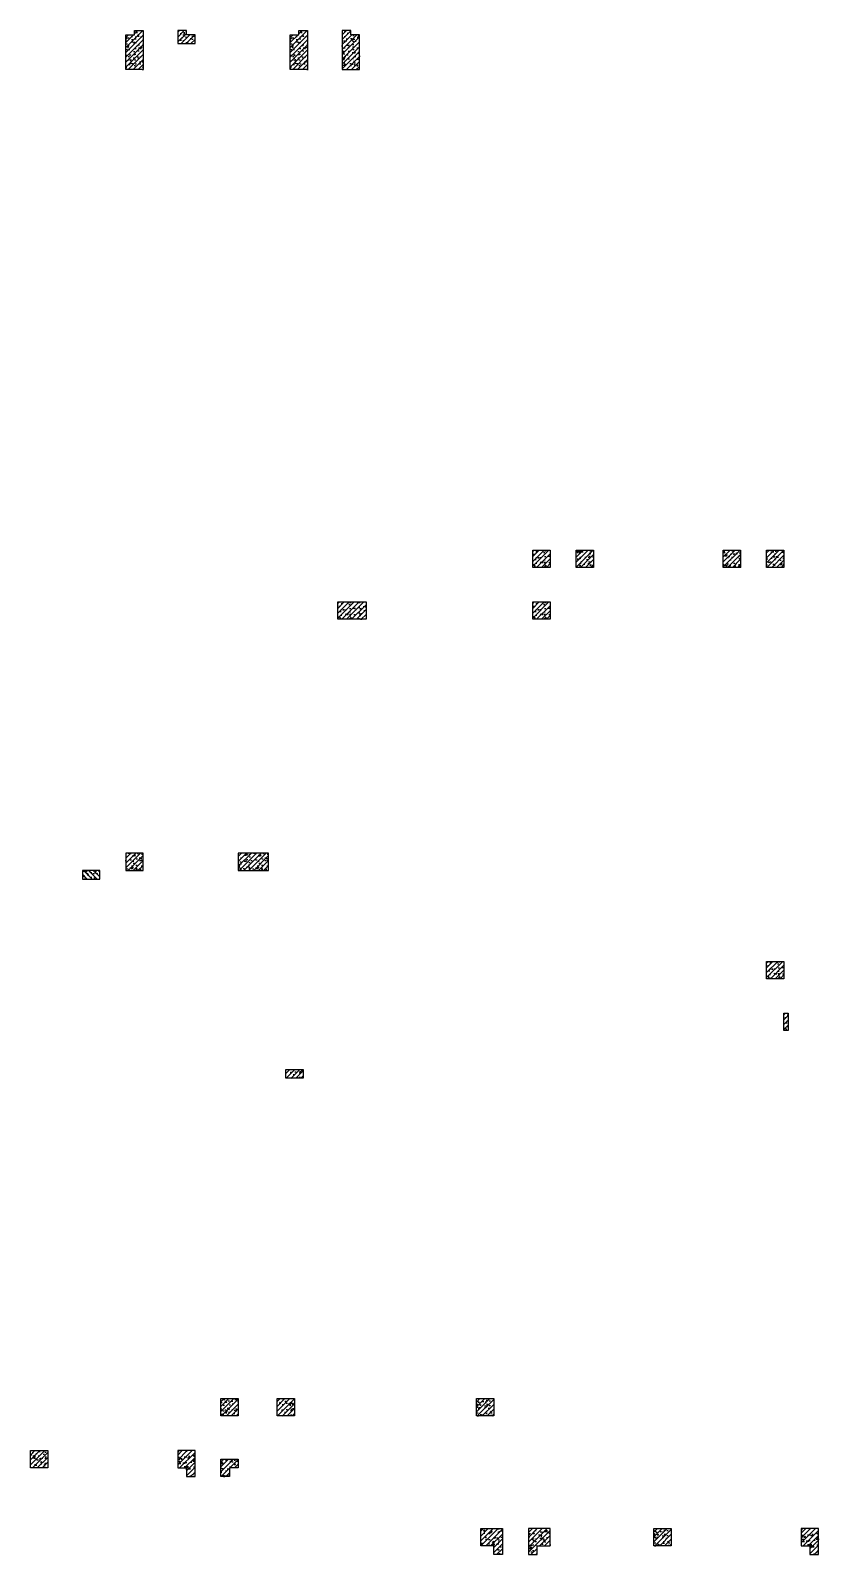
# Model space of a CAD drawing. Extents: x -100030 to 423145, y -43375 to 896525.
# Drawn here: x 393145 to 402245, y 684925 to 702525 of the extents above; entities that cross this region are included whole.
import ezdxf

# ---------------------------------------------------------------- set-up
doc = ezdxf.new("R2010")
doc.units = 0
doc.header["$LTSCALE"] = 500
for name, color, linetype in [('C-XREF-EXT', 7, 'CONTINUOUS'), ('S_CONS_COLU', 200, 'CONTINUOUS'), ('S_CONS_COLU_HACH', 7, 'CONTINUOUS')]:
    doc.layers.add(name, color=color, linetype=linetype)
pattern_1 = [(45, (-349752.515, -306148.228), (-28.2842712, 28.2842712), []), (50, (-349752.52, -306148.23), (143.452037, -12.550427), [15, -165]), (355, (-349752.52, -306148.23), (-27.750267, 150.438427), [12, -132]), (100.4514, (-349740.56, -306149.27), (115.701876, 137.88791), [12.74804, -140.228422]), (46.1842, (-349752.52, -306108.23), (213.44821, -33.1038), [22.5, -247.5]), (96.6356, (-349734.73, -306110.99), (186.93254, 194.82357), [19.12206, -210.3426]), (351.1842, (-349752.52, -306108.23), (186.93239, 194.82372), [18, -198]), (21, (-349732.52, -306118.23), (119.38141, -80.523778), [15, -165]), (326, (-349732.52, -306118.23), (48.663066, 145.03001), [12, -132]), (71.4514, (-349722.57, -306124.94), (168.044526, 64.5061), [12.74804, -140.228422]), (37.5, (-349752.515, -306148.23), (2.431971, 66.578771), [0, -130.4, 0, -134, 0, -132.5]), (7.5, (-349752.515, -306148.23), (52.613907, 78.882342), [0, -76.4, 0, -127.4, 0, -50.5]), (327.5, (-349797.115, -306148.23), (106.764487, -4.5109743), [0, -50, 0, -156, 0, -207]), (317.5, (-349817.12, -306148.23), (116.637234, 20.020996), [0, -65, 0, -103.6, 0, -147])]
pattern_2 = [(45, (-372895.49, -795224.866), (-28.2842712, 28.2842712), []), (50, (-372895.49, -795224.87), (143.452037, -12.550427), [15, -165]), (355, (-372895.49, -795224.87), (-27.750267, 150.438427), [12, -132]), (100.4514, (-372883.53, -795225.91), (115.701876, 137.887908), [12.748038, -140.228422]), (46.1842, (-372895.49, -795184.87), (213.44821, -33.103803), [22.5, -247.5]), (96.6356, (-372877.7, -795187.62), (186.93254, 194.823574), [19.12206, -210.3426]), (351.1842, (-372895.49, -795184.87), (186.93239, 194.82372), [18, -198]), (21, (-372875.49, -795194.87), (119.38141, -80.523778), [15, -165]), (326, (-372875.49, -795194.87), (48.663066, 145.03001), [12, -132]), (71.4514, (-372865.54, -795201.58), (168.044526, 64.5061), [12.748038, -140.228422]), (37.5, (-372895.49, -795224.866), (2.431971, 66.5787708), [0, -130.4, 0, -134, 0, -132.5]), (7.5, (-372895.49, -795224.866), (52.6139075, 78.8823424), [0, -76.4, 0, -127.4, 0, -50.5]), (327.5, (-372940.09, -795224.866), (106.7644872, -4.5109743), [0, -50, 0, -156, 0, -207]), (317.5, (-372960.09, -795224.87), (116.637234, 20.020996), [0, -65, 0, -103.6, 0, -147])]
pattern_3 = [(45, (-388795.49, -795224.866), (-28.2842712, 28.2842712), []), (50, (-388795.49, -795224.87), (143.452037, -12.550427), [15, -165]), (355, (-388795.49, -795224.87), (-27.750267, 150.438427), [12, -132]), (100.4514, (-388783.53, -795225.91), (115.701876, 137.887908), [12.748038, -140.228422]), (46.1842, (-388795.49, -795184.87), (213.44821, -33.103803), [22.5, -247.5]), (96.6356, (-388777.7, -795187.62), (186.93254, 194.823574), [19.12206, -210.3426]), (351.1842, (-388795.49, -795184.87), (186.93239, 194.82372), [18, -198]), (21, (-388775.49, -795194.87), (119.38141, -80.523778), [15, -165]), (326, (-388775.49, -795194.87), (48.663066, 145.03001), [12, -132]), (71.4514, (-388765.54, -795201.58), (168.044526, 64.5061), [12.748038, -140.228422]), (37.5, (-388795.49, -795224.866), (2.431971, 66.5787708), [0, -130.4, 0, -134, 0, -132.5]), (7.5, (-388795.49, -795224.866), (52.6139075, 78.8823424), [0, -76.4, 0, -127.4, 0, -50.5]), (327.5, (-388840.09, -795224.866), (106.7644872, -4.5109743), [0, -50, 0, -156, 0, -207]), (317.5, (-388860.09, -795224.87), (116.637234, 20.020996), [0, -65, 0, -103.6, 0, -147])]
pattern_4 = [(45, (-412756.205, -789298.508), (-28.2842712, 28.2842712), []), (50, (-412756.2, -789298.51), (143.452037, -12.550427), [15, -165]), (355, (-412756.2, -789298.51), (-27.750267, 150.438427), [12, -132]), (100.4514, (-412744.25, -789299.55), (115.701876, 137.887908), [12.748038, -140.228422]), (46.1842, (-412756.2, -789258.5), (213.44821, -33.103803), [22.5, -247.5]), (96.6356, (-412738.42, -789261.27), (186.93254, 194.823574), [19.12206, -210.3426]), (351.1842, (-412756.2, -789258.5), (186.93239, 194.82372), [18, -198]), (21, (-412736.2, -789268.51), (119.38141, -80.523778), [15, -165]), (326, (-412736.2, -789268.51), (48.663066, 145.03001), [12, -132]), (71.4514, (-412726.26, -789275.22), (168.044526, 64.5061), [12.748038, -140.228422]), (37.5, (-412756.205, -789298.51), (2.431971, 66.5787708), [0, -130.4, 0, -134, 0, -132.5]), (7.5, (-412756.205, -789298.51), (52.6139075, 78.8823424), [0, -76.4, 0, -127.4, 0, -50.5]), (327.5, (-412800.805, -789298.51), (106.7644872, -4.5109743), [0, -50, 0, -156, 0, -207]), (317.5, (-412820.81, -789298.51), (116.637234, 20.020996), [0, -65, 0, -103.6, 0, -147])]

# ---------------------------------------------------------------- blocks, each defined once
blk = doc.blocks.new('A$C1DA66590')
at = {"layer": 'S_CONS_COLU_HACH'}
h = blk.add_hatch(dxfattribs=at)
h.set_pattern_fill('AN31C', color=256, scale=200)
h.set_pattern_definition([(45, (-414656.205, -789298.508), (-28.2842712, 28.2842712), []), (50, (-414656.2, -789298.51), (143.452037, -12.550427), [15, -165]), (355, (-414656.2, -789298.51), (-27.750267, 150.438427), [12, -132]), (100.4514, (-414644.25, -789299.55), (115.701876, 137.887908), [12.748038, -140.228422]), (46.1842, (-414656.2, -789258.5), (213.44821, -33.103803), [22.5, -247.5]), (96.6356, (-414638.42, -789261.27), (186.93254, 194.823574), [19.12206, -210.3426]), (351.1842, (-414656.2, -789258.5), (186.93239, 194.82372), [18, -198]), (21, (-414636.2, -789268.51), (119.38141, -80.523778), [15, -165]), (326, (-414636.2, -789268.51), (48.663066, 145.03001), [12, -132]), (71.4514, (-414626.26, -789275.22), (168.044526, 64.5061), [12.748038, -140.228422]), (37.5, (-414656.205, -789298.51), (2.431971, 66.5787708), [0, -130.4, 0, -134, 0, -132.5]), (7.5, (-414656.205, -789298.51), (52.6139075, 78.8823424), [0, -76.4, 0, -127.4, 0, -50.5]), (327.5, (-414700.805, -789298.51), (106.7644872, -4.5109743), [0, -50, 0, -156, 0, -207]), (317.5, (-414720.81, -789298.51), (116.637234, 20.020996), [0, -65, 0, -103.6, 0, -147])])
h.paths.add_polyline_path([(5450, 7250), (5550, 7250), (5550, 7300), (5650, 7300), (5650, 6850), (5450, 6850)])
h = blk.add_hatch(dxfattribs=at)
h.set_pattern_fill('AN31C', color=256, scale=200)
h.set_pattern_definition([(45, (-414410.86, -789250.773), (-28.2842712, 28.2842712), []), (50, (-414410.86, -789250.77), (143.452037, -12.550427), [15, -165]), (355, (-414410.86, -789250.77), (-27.750267, 150.438427), [12, -132]), (100.4514, (-414398.9, -789251.82), (115.701876, 137.887908), [12.748038, -140.228422]), (46.1842, (-414410.86, -789210.77), (213.44821, -33.103803), [22.5, -247.5]), (96.6356, (-414393.07, -789213.53), (186.93254, 194.823574), [19.12206, -210.3426]), (351.1842, (-414410.86, -789210.77), (186.93239, 194.82372), [18, -198]), (21, (-414390.86, -789220.77), (119.38141, -80.523778), [15, -165]), (326, (-414390.86, -789220.77), (48.663066, 145.03001), [12, -132]), (71.4514, (-414380.91, -789227.48), (168.044526, 64.5061), [12.748038, -140.228422]), (37.5, (-414410.86, -789250.773), (2.431971, 66.5787708), [0, -130.4, 0, -134, 0, -132.5]), (7.5, (-414410.86, -789250.77), (52.6139075, 78.8823424), [0, -76.4, 0, -127.4, 0, -50.5]), (327.5, (-414455.46, -789250.773), (106.7644872, -4.5109743), [0, -50, 0, -156, 0, -207]), (317.5, (-414475.46, -789250.77), (116.637234, 20.020996), [0, -65, 0, -103.6, 0, -147])])
h.paths.add_polyline_path([(6250, 7150), (6250, 7250), (6150, 7250), (6150, 7300), (6050, 7300), (6050, 7150)])
h = blk.add_hatch(dxfattribs=at)
h.set_pattern_fill('AN31C', color=256, scale=200)
h.set_pattern_definition(pattern_4)
h.paths.add_polyline_path([(7350, 7250), (7450, 7250), (7450, 7300), (7550, 7300), (7550, 6850), (7350, 6850)])
h = blk.add_hatch(dxfattribs=at)
h.set_pattern_fill('AN31C', color=256, scale=200)
h.set_pattern_definition(pattern_4)
h.paths.add_polyline_path([(8150, 7250), (8050, 7250), (8050, 7300), (7950, 7300), (7950, 6850), (8150, 6850)])
h = blk.add_hatch(dxfattribs=at)
h.set_pattern_fill('AN31C', color=256, scale=200)
h.set_pattern_definition(pattern_2)
h.paths.add_polyline_path([(10150, 1300), (10350, 1300), (10350, 1100), (10150, 1100)])
h = blk.add_hatch(dxfattribs=at)
h.set_pattern_fill('AN31C', color=256, scale=200)
h.set_pattern_definition(pattern_2)
h.paths.add_polyline_path([(10650, 1300), (10850, 1300), (10850, 1100), (10650, 1100)])
h = blk.add_hatch(dxfattribs=at)
h.set_pattern_fill('AN31C', color=256, scale=200)
h.set_pattern_definition(pattern_2)
h.paths.add_polyline_path([(12350, 1300), (12550, 1300), (12550, 1100), (12350, 1100)])
h = blk.add_hatch(dxfattribs=at)
h.set_pattern_fill('AN31C', color=256, scale=200)
h.set_pattern_definition(pattern_2)
h.paths.add_polyline_path([(12850, 1300), (13050, 1300), (13050, 1100), (12850, 1100)])
h = blk.add_hatch(dxfattribs=at)
h.set_pattern_fill('AN31C', color=256, scale=200)
h.set_pattern_definition([(45, (-375145.5, -795824.866), (-28.2842712, 28.2842712), []), (50, (-375145.5, -795824.87), (143.452037, -12.550427), [15, -165]), (355, (-375145.5, -795824.87), (-27.750267, 150.438427), [12, -132]), (100.4514, (-375133.55, -795825.91), (115.701876, 137.887908), [12.748038, -140.228422]), (46.1842, (-375145.5, -795784.87), (213.44821, -33.103803), [22.5, -247.5]), (96.6356, (-375127.71, -795787.62), (186.93254, 194.823574), [19.12206, -210.3426]), (351.1842, (-375145.5, -795784.87), (186.93239, 194.82372), [18, -198]), (21, (-375125.5, -795794.87), (119.38141, -80.523778), [15, -165]), (326, (-375125.5, -795794.87), (48.663066, 145.03001), [12, -132]), (71.4514, (-375115.55, -795801.58), (168.044526, 64.5061), [12.748038, -140.228422]), (37.5, (-375145.5, -795824.866), (2.431971, 66.5787708), [0, -130.4, 0, -134, 0, -132.5]), (7.5, (-375145.5, -795824.866), (52.6139075, 78.8823424), [0, -76.4, 0, -127.4, 0, -50.5]), (327.5, (-375190.1, -795824.866), (106.7644872, -4.5109743), [0, -50, 0, -156, 0, -207]), (317.5, (-375210.1, -795824.87), (116.637234, 20.020996), [0, -65, 0, -103.6, 0, -147])])
h.paths.add_polyline_path([(7900, 700), (8225, 700), (8225, 500), (7900, 500)])
h = blk.add_hatch(dxfattribs=at)
h.set_pattern_fill('AN31C', color=256, scale=200)
h.set_pattern_definition([(45, (-372895.49, -795824.866), (-28.2842712, 28.2842712), []), (50, (-372895.49, -795824.87), (143.452037, -12.550427), [15, -165]), (355, (-372895.49, -795824.87), (-27.750267, 150.438427), [12, -132]), (100.4514, (-372883.53, -795825.91), (115.701876, 137.887908), [12.748038, -140.228422]), (46.1842, (-372895.49, -795784.87), (213.44821, -33.103803), [22.5, -247.5]), (96.6356, (-372877.7, -795787.62), (186.93254, 194.823574), [19.12206, -210.3426]), (351.1842, (-372895.49, -795784.87), (186.93239, 194.82372), [18, -198]), (21, (-372875.49, -795794.87), (119.38141, -80.523778), [15, -165]), (326, (-372875.49, -795794.87), (48.663066, 145.03001), [12, -132]), (71.4514, (-372865.54, -795801.58), (168.044526, 64.5061), [12.748038, -140.228422]), (37.5, (-372895.49, -795824.866), (2.431971, 66.5787708), [0, -130.4, 0, -134, 0, -132.5]), (7.5, (-372895.49, -795824.866), (52.6139075, 78.8823424), [0, -76.4, 0, -127.4, 0, -50.5]), (327.5, (-372940.09, -795824.866), (106.7644872, -4.5109743), [0, -50, 0, -156, 0, -207]), (317.5, (-372960.09, -795824.87), (116.637234, 20.020996), [0, -65, 0, -103.6, 0, -147])])
h.paths.add_polyline_path([(10150, 700), (10350, 700), (10350, 500), (10150, 500)])
h = blk.add_hatch(dxfattribs=at)
h.set_pattern_fill('AN31C', color=256, scale=200)
h.set_pattern_definition([(45, (-384795.478, -798724.866), (-28.2842712, 28.2842712), []), (50, (-384795.48, -798724.87), (143.452037, -12.550427), [15, -165]), (355, (-384795.48, -798724.87), (-27.750267, 150.438427), [12, -132]), (100.4514, (-384783.52, -798725.91), (115.701876, 137.887908), [12.748038, -140.228422]), (46.1842, (-384795.48, -798684.87), (213.44821, -33.103803), [22.5, -247.5]), (96.6356, (-384777.7, -798687.62), (186.93254, 194.823574), [19.12206, -210.3426]), (351.1842, (-384795.48, -798684.87), (186.93239, 194.82372), [18, -198]), (21, (-384775.48, -798694.87), (119.38141, -80.523778), [15, -165]), (326, (-384775.48, -798694.87), (48.663066, 145.03001), [12, -132]), (71.4514, (-384765.53, -798701.58), (168.044526, 64.5061), [12.748038, -140.228422]), (37.5, (-384795.48, -798724.866), (2.431971, 66.5787708), [0, -130.4, 0, -134, 0, -132.5]), (7.5, (-384795.48, -798724.866), (52.6139075, 78.8823424), [0, -76.4, 0, -127.4, 0, -50.5]), (327.5, (-384840.08, -798724.866), (106.7644872, -4.5109743), [0, -50, 0, -156, 0, -207]), (317.5, (-384860.08, -798724.87), (116.637234, 20.020996), [0, -65, 0, -103.6, 0, -147])])
h.paths.add_polyline_path([(5650, -2200), (5450, -2200), (5450, -2400), (5650, -2400)])
h = blk.add_hatch(dxfattribs=at)
h.set_pattern_fill('AN31C', color=256, scale=200)
h.set_pattern_definition([(45, (-383345.48, -798724.866), (-28.2842712, 28.2842712), []), (50, (-383345.48, -798724.87), (143.452037, -12.550427), [15, -165]), (355, (-383345.48, -798724.87), (-27.750267, 150.438427), [12, -132]), (100.4514, (-383333.52, -798725.91), (115.701876, 137.887908), [12.748038, -140.228422]), (46.1842, (-383345.48, -798684.87), (213.44821, -33.103803), [22.5, -247.5]), (96.6356, (-383327.7, -798687.62), (186.93254, 194.823574), [19.12206, -210.3426]), (351.1842, (-383345.48, -798684.87), (186.93239, 194.82372), [18, -198]), (21, (-383325.48, -798694.87), (119.38141, -80.523778), [15, -165]), (326, (-383325.48, -798694.87), (48.663066, 145.03001), [12, -132]), (71.4514, (-383315.53, -798701.58), (168.044526, 64.5061), [12.748038, -140.228422]), (37.5, (-383345.48, -798724.866), (2.431971, 66.5787708), [0, -130.4, 0, -134, 0, -132.5]), (7.5, (-383345.48, -798724.866), (52.6139075, 78.8823424), [0, -76.4, 0, -127.4, 0, -50.5]), (327.5, (-383390.08, -798724.866), (106.7644872, -4.5109743), [0, -50, 0, -156, 0, -207]), (317.5, (-383410.08, -798724.87), (116.637234, 20.020996), [0, -65, 0, -103.6, 0, -147])])
h.paths.add_polyline_path([(7100, -2200), (6750, -2200), (6750, -2400), (7100, -2400)])
h = blk.add_hatch(dxfattribs=at)
h.set_pattern_fill('AN31C', color=256, scale=200, angle=90)
h.set_pattern_definition([(135, (791674.864, -414745.49), (-28.2842712, -28.2842712), []), (140, (791674.86, -414745.49), (12.550427, 143.452037), [15, -165]), (85, (791674.86, -414745.49), (-150.438427, -27.750267), [12, -132]), (190.4514, (791675.91, -414733.54), (-137.887908, 115.701876), [12.748038, -140.228422]), (136.1842, (791634.86, -414745.49), (33.103803, 213.44821), [22.5, -247.5]), (186.6356, (791637.62, -414727.7), (-194.823574, 186.93254), [19.12206, -210.3426]), (81.1842, (791634.86, -414745.5), (-194.82372, 186.93239), [18, -198]), (111, (791644.86, -414725.49), (80.523778, 119.38141), [15, -165]), (56, (791644.86, -414725.49), (-145.03001, 48.663066), [12, -132]), (161.4514, (791651.57, -414715.54), (-64.5061, 168.044526), [12.748038, -140.228422]), (127.5, (791674.864, -414745.49), (-66.5787708, 2.431971), [0, -130.4, 0, -134, 0, -132.5]), (97.5, (791674.864, -414745.49), (-78.8823424, 52.6139075), [0, -76.4, 0, -127.4, 0, -50.5]), (57.5, (791674.864, -414790.09), (4.5109743, 106.7644872), [0, -50, 0, -156, 0, -207]), (47.5, (791674.86, -414810.09), (-20.020996, 116.637234), [0, -65, 0, -103.6, 0, -147])])
h.paths.add_polyline_path([(4950, -2400), (4950, -2500), (5150, -2500), (5150, -2400)])
h = blk.add_hatch(dxfattribs=at)
h.set_pattern_fill('AN31C', color=256, scale=200)
h.set_pattern_definition([(45, (-370195.5, -799974.866), (-28.2842712, 28.2842712), []), (50, (-370195.5, -799974.87), (143.452037, -12.550427), [15, -165]), (355, (-370195.5, -799974.87), (-27.750267, 150.438427), [12, -132]), (100.4514, (-370183.55, -799975.91), (115.701876, 137.887908), [12.748038, -140.228422]), (46.1842, (-370195.5, -799934.87), (213.44821, -33.103803), [22.5, -247.5]), (96.6356, (-370177.71, -799937.62), (186.93254, 194.823574), [19.12206, -210.3426]), (351.1842, (-370195.5, -799934.87), (186.93239, 194.82372), [18, -198]), (21, (-370175.5, -799944.87), (119.38141, -80.523778), [15, -165]), (326, (-370175.5, -799944.87), (48.663066, 145.03001), [12, -132]), (71.4514, (-370165.55, -799951.58), (168.044526, 64.5061), [12.748038, -140.228422]), (37.5, (-370195.5, -799974.866), (2.431971, 66.5787708), [0, -130.4, 0, -134, 0, -132.5]), (7.5, (-370195.5, -799974.866), (52.6139075, 78.8823424), [0, -76.4, 0, -127.4, 0, -50.5]), (327.5, (-370240.1, -799974.866), (106.7644872, -4.5109743), [0, -50, 0, -156, 0, -207]), (317.5, (-370260.1, -799974.87), (116.637234, 20.020996), [0, -65, 0, -103.6, 0, -147])])
h.paths.add_polyline_path([(12850, -3450), (13050, -3450), (13050, -3650), (12850, -3650)])
h = blk.add_hatch(dxfattribs=at)
h.set_pattern_fill('AN31C', color=256, scale=200)
h.set_pattern_definition([(45, (-369995.5, -800574.866), (-28.2842712, 28.2842712), []), (50, (-369995.5, -800574.87), (143.452037, -12.550427), [15, -165]), (355, (-369995.5, -800574.87), (-27.750267, 150.438427), [12, -132]), (100.4514, (-369983.55, -800575.91), (115.701876, 137.887908), [12.748038, -140.228422]), (46.1842, (-369995.5, -800534.87), (213.44821, -33.103803), [22.5, -247.5]), (96.6356, (-369977.71, -800537.62), (186.93254, 194.823574), [19.12206, -210.3426]), (351.1842, (-369995.5, -800534.87), (186.93239, 194.82372), [18, -198]), (21, (-369975.5, -800544.87), (119.38141, -80.523778), [15, -165]), (326, (-369975.5, -800544.87), (48.663066, 145.03001), [12, -132]), (71.4514, (-369965.55, -800551.58), (168.044526, 64.5061), [12.748038, -140.228422]), (37.5, (-369995.5, -800574.866), (2.431971, 66.5787708), [0, -130.4, 0, -134, 0, -132.5]), (7.5, (-369995.5, -800574.866), (52.6139075, 78.8823424), [0, -76.4, 0, -127.4, 0, -50.5]), (327.5, (-370040.1, -800574.866), (106.7644872, -4.5109743), [0, -50, 0, -156, 0, -207]), (317.5, (-370060.1, -800574.87), (116.637234, 20.020996), [0, -65, 0, -103.6, 0, -147])])
h.paths.add_polyline_path([(13050, -4050), (13100, -4050), (13100, -4250), (13050, -4250)])
h = blk.add_hatch(dxfattribs=at)
h.set_pattern_fill('AN31C', color=256, scale=200)
h.set_pattern_definition([(45, (-377045.49, -789824.866), (-28.2842712, 28.2842712), []), (50, (-377045.49, -789824.87), (143.452037, -12.550427), [15, -165]), (355, (-377045.49, -789824.87), (-27.750267, 150.438427), [12, -132]), (100.4514, (-377033.54, -789825.91), (115.701876, 137.887908), [12.748038, -140.228422]), (46.1842, (-377045.49, -789784.87), (213.44821, -33.103803), [22.5, -247.5]), (96.6356, (-377027.7, -789787.62), (186.93254, 194.823574), [19.12206, -210.3426]), (351.1842, (-377045.5, -789784.87), (186.93239, 194.82372), [18, -198]), (21, (-377025.49, -789794.87), (119.38141, -80.523778), [15, -165]), (326, (-377025.49, -789794.87), (48.663066, 145.03001), [12, -132]), (71.4514, (-377015.54, -789801.58), (168.044526, 64.5061), [12.748038, -140.228422]), (37.5, (-377045.49, -789824.866), (2.431971, 66.5787708), [0, -130.4, 0, -134, 0, -132.5]), (7.5, (-377045.49, -789824.866), (52.6139075, 78.8823424), [0, -76.4, 0, -127.4, 0, -50.5]), (327.5, (-377090.09, -789824.866), (106.7644872, -4.5109743), [0, -50, 0, -156, 0, -207]), (317.5, (-377110.09, -789824.87), (116.637234, 20.020996), [0, -65, 0, -103.6, 0, -147])])
h.paths.add_polyline_path([(7300, -4700), (7500, -4700), (7500, -4800), (7300, -4800)])
h = blk.add_hatch(dxfattribs=at)
h.set_pattern_fill('AN31C', color=256, scale=200)
h.set_pattern_definition(pattern_3)
h.paths.add_polyline_path([(6550, -8500), (6750, -8500), (6750, -8700), (6550, -8700)])
h = blk.add_hatch(dxfattribs=at)
h.set_pattern_fill('AN31C', color=256, scale=200)
h.set_pattern_definition([(45, (-377145.49, -793724.866), (-28.2842712, 28.2842712), []), (50, (-377145.49, -793724.87), (143.452037, -12.550427), [15, -165]), (355, (-377145.49, -793724.87), (-27.750267, 150.438427), [12, -132]), (100.4514, (-377133.53, -793725.91), (115.701876, 137.887908), [12.748038, -140.228422]), (46.1842, (-377145.49, -793684.87), (213.44821, -33.103803), [22.5, -247.5]), (96.6356, (-377127.7, -793687.62), (186.93254, 194.823574), [19.12206, -210.3426]), (351.1842, (-377145.49, -793684.87), (186.93239, 194.82372), [18, -198]), (21, (-377125.49, -793694.87), (119.38141, -80.523778), [15, -165]), (326, (-377125.49, -793694.87), (48.663066, 145.03001), [12, -132]), (71.4514, (-377115.54, -793701.58), (168.044526, 64.5061), [12.748038, -140.228422]), (37.5, (-377145.49, -793724.866), (2.431971, 66.5787708), [0, -130.4, 0, -134, 0, -132.5]), (7.5, (-377145.49, -793724.866), (52.6139075, 78.8823424), [0, -76.4, 0, -127.4, 0, -50.5]), (327.5, (-377190.09, -793724.866), (106.7644872, -4.5109743), [0, -50, 0, -156, 0, -207]), (317.5, (-377210.09, -793724.87), (116.637234, 20.020996), [0, -65, 0, -103.6, 0, -147])])
h.paths.add_polyline_path([(7200, -8500), (7400, -8500), (7400, -8700), (7200, -8700)])
h = blk.add_hatch(dxfattribs=at)
h.set_pattern_fill('AN31C', color=256, scale=200)
h.set_pattern_definition([(45, (-379845.49, -795224.866), (-28.2842712, 28.2842712), []), (50, (-379845.49, -795224.87), (143.452037, -12.550427), [15, -165]), (355, (-379845.49, -795224.87), (-27.750267, 150.438427), [12, -132]), (100.4514, (-379833.53, -795225.91), (115.701876, 137.887908), [12.748038, -140.228422]), (46.1842, (-379845.49, -795184.87), (213.44821, -33.103803), [22.5, -247.5]), (96.6356, (-379827.7, -795187.62), (186.93254, 194.823574), [19.12206, -210.3426]), (351.1842, (-379845.49, -795184.87), (186.93239, 194.82372), [18, -198]), (21, (-379825.49, -795194.87), (119.38141, -80.523778), [15, -165]), (326, (-379825.49, -795194.87), (48.663066, 145.03001), [12, -132]), (71.4514, (-379815.54, -795201.58), (168.044526, 64.5061), [12.748038, -140.228422]), (37.5, (-379845.49, -795224.866), (2.431971, 66.5787708), [0, -130.4, 0, -134, 0, -132.5]), (7.5, (-379845.49, -795224.866), (52.6139075, 78.8823424), [0, -76.4, 0, -127.4, 0, -50.5]), (327.5, (-379890.09, -795224.866), (106.7644872, -4.5109743), [0, -50, 0, -156, 0, -207]), (317.5, (-379910.09, -795224.87), (116.637234, 20.020996), [0, -65, 0, -103.6, 0, -147])])
h.paths.add_polyline_path([(9500, -8500), (9700, -8500), (9700, -8700), (9500, -8700)])
h = blk.add_hatch(dxfattribs=at)
h.set_pattern_fill('AN31C', color=256, scale=200)
h.set_pattern_definition(pattern_3)
h.paths.add_polyline_path([(4350, -9100), (4550, -9100), (4550, -9300), (4350, -9300)])
h = blk.add_hatch(dxfattribs=at)
h.set_pattern_fill('AN31C', color=256, scale=200)
h.set_pattern_definition([(45, (-340502.515, -305248.228), (-28.2842712, 28.2842712), []), (50, (-340502.52, -305248.23), (143.452037, -12.550427), [15, -165]), (355, (-340502.52, -305248.23), (-27.750267, 150.438427), [12, -132]), (100.4514, (-340490.56, -305249.27), (115.701876, 137.88791), [12.74804, -140.228422]), (46.1842, (-340502.52, -305208.23), (213.44821, -33.1038), [22.5, -247.5]), (96.6356, (-340484.73, -305210.99), (186.93254, 194.82357), [19.12206, -210.3426]), (351.1842, (-340502.52, -305208.23), (186.93239, 194.82372), [18, -198]), (21, (-340482.52, -305218.23), (119.38141, -80.523778), [15, -165]), (326, (-340482.52, -305218.23), (48.663066, 145.03001), [12, -132]), (71.4514, (-340472.57, -305224.94), (168.044526, 64.5061), [12.74804, -140.228422]), (37.5, (-340502.515, -305248.23), (2.431971, 66.578771), [0, -130.4, 0, -134, 0, -132.5]), (7.5, (-340502.515, -305248.23), (52.613907, 78.882342), [0, -76.4, 0, -127.4, 0, -50.5]), (327.5, (-340547.115, -305248.23), (106.764487, -4.5109743), [0, -50, 0, -156, 0, -207]), (317.5, (-340567.115, -305248.23), (116.637234, 20.020996), [0, -65, 0, -103.6, 0, -147])])
h.paths.add_polyline_path([(6150, -9400), (6250, -9400), (6250, -9100), (6050, -9100), (6050, -9300), (6150, -9300)])
h = blk.add_hatch(dxfattribs=at)
h.set_pattern_fill('AN31C', color=256, scale=200)
h.set_pattern_definition([(45, (-340602.515, -305248.228), (-28.2842712, 28.2842712), []), (50, (-340602.52, -305248.23), (143.452037, -12.550427), [15, -165]), (355, (-340602.52, -305248.23), (-27.750267, 150.438427), [12, -132]), (100.4514, (-340590.56, -305249.27), (115.701876, 137.88791), [12.74804, -140.228422]), (46.1842, (-340602.52, -305208.23), (213.44821, -33.1038), [22.5, -247.5]), (96.6356, (-340584.73, -305210.99), (186.93254, 194.82357), [19.12206, -210.3426]), (351.1842, (-340602.52, -305208.23), (186.93239, 194.82372), [18, -198]), (21, (-340582.52, -305218.23), (119.38141, -80.523778), [15, -165]), (326, (-340582.52, -305218.23), (48.663066, 145.03001), [12, -132]), (71.4514, (-340572.57, -305224.94), (168.044526, 64.5061), [12.74804, -140.228422]), (37.5, (-340602.515, -305248.23), (2.431971, 66.578771), [0, -130.4, 0, -134, 0, -132.5]), (7.5, (-340602.515, -305248.23), (52.613907, 78.882342), [0, -76.4, 0, -127.4, 0, -50.5]), (327.5, (-340647.115, -305248.23), (106.764487, -4.5109743), [0, -50, 0, -156, 0, -207]), (317.5, (-340667.12, -305248.23), (116.637234, 20.020996), [0, -65, 0, -103.6, 0, -147])])
h.paths.add_polyline_path([(6650, -9400), (6550, -9400), (6550, -9200), (6750, -9200), (6750, -9300), (6650, -9300)])
h = blk.add_hatch(dxfattribs=at)
h.set_pattern_fill('AN31C', color=256, scale=200)
h.set_pattern_definition(pattern_1)
h.paths.add_polyline_path([(9700, -10300), (9700, -10200), (9550, -10200), (9550, -10000), (9800, -10000), (9800, -10300)])
h = blk.add_hatch(dxfattribs=at)
h.set_pattern_fill('AN31C', color=256, scale=200)
h.set_pattern_definition(pattern_1)
h.paths.add_polyline_path([(10200, -10300), (10200, -10200), (10350, -10200), (10350, -10000), (10100, -10000), (10100, -10300)])
h = blk.add_hatch(dxfattribs=at)
h.set_pattern_fill('AN31C', color=256, scale=200)
h.set_pattern_definition([(45, (-377795.49, -796724.866), (-28.2842712, 28.2842712), []), (50, (-377795.49, -796724.87), (143.452037, -12.550427), [15, -165]), (355, (-377795.49, -796724.87), (-27.750267, 150.438427), [12, -132]), (100.4514, (-377783.53, -796725.91), (115.701876, 137.887908), [12.748038, -140.228422]), (46.1842, (-377795.49, -796684.87), (213.44821, -33.103803), [22.5, -247.5]), (96.6356, (-377777.7, -796687.62), (186.93254, 194.823574), [19.12206, -210.3426]), (351.1842, (-377795.49, -796684.87), (186.93239, 194.82372), [18, -198]), (21, (-377775.49, -796694.87), (119.38141, -80.523778), [15, -165]), (326, (-377775.49, -796694.87), (48.663066, 145.03001), [12, -132]), (71.4514, (-377765.54, -796701.58), (168.044526, 64.5061), [12.748038, -140.228422]), (37.5, (-377795.49, -796724.866), (2.431971, 66.5787708), [0, -130.4, 0, -134, 0, -132.5]), (7.5, (-377795.49, -796724.866), (52.6139075, 78.8823424), [0, -76.4, 0, -127.4, 0, -50.5]), (327.5, (-377840.09, -796724.866), (106.7644872, -4.5109743), [0, -50, 0, -156, 0, -207]), (317.5, (-377860.09, -796724.87), (116.637234, 20.020996), [0, -65, 0, -103.6, 0, -147])])
h.paths.add_polyline_path([(11550, -10000), (11750, -10000), (11750, -10200), (11550, -10200)])
h = blk.add_hatch(dxfattribs=at)
h.set_pattern_fill('AN31C', color=256, scale=200)
h.set_pattern_definition([(45, (-333302.515, -306148.228), (-28.2842712, 28.2842712), []), (50, (-333302.52, -306148.23), (143.452037, -12.550427), [15, -165]), (355, (-333302.52, -306148.23), (-27.750267, 150.438427), [12, -132]), (100.4514, (-333290.56, -306149.27), (115.701876, 137.88791), [12.74804, -140.228422]), (46.1842, (-333302.52, -306108.23), (213.44821, -33.1038), [22.5, -247.5]), (96.6356, (-333284.73, -306110.99), (186.93254, 194.82357), [19.12206, -210.3426]), (351.1842, (-333302.52, -306108.23), (186.93239, 194.82372), [18, -198]), (21, (-333282.52, -306118.23), (119.38141, -80.523778), [15, -165]), (326, (-333282.52, -306118.23), (48.663066, 145.03001), [12, -132]), (71.4514, (-333272.57, -306124.94), (168.044526, 64.5061), [12.74804, -140.228422]), (37.5, (-333302.515, -306148.23), (2.431971, 66.578771), [0, -130.4, 0, -134, 0, -132.5]), (7.5, (-333302.515, -306148.23), (52.613907, 78.882342), [0, -76.4, 0, -127.4, 0, -50.5]), (327.5, (-333347.115, -306148.23), (106.764487, -4.5109743), [0, -50, 0, -156, 0, -207]), (317.5, (-333367.115, -306148.23), (116.637234, 20.020996), [0, -65, 0, -103.6, 0, -147])])
h.paths.add_polyline_path([(13350, -10300), (13450, -10300), (13450, -10000), (13250, -10000), (13250, -10200), (13350, -10200)])
at = {"layer": 'S_CONS_COLU'}
for points in [[(5450, 7250), (5550, 7250), (5550, 7300), (5650, 7300), (5650, 6850), (5450, 6850)], [(6250, 7150), (6250, 7250), (6150, 7250), (6150, 7300), (6050, 7300), (6050, 7150)], [(7350, 7250), (7450, 7250), (7450, 7300), (7550, 7300), (7550, 6850), (7350, 6850)], [(8150, 7250), (8050, 7250), (8050, 7300), (7950, 7300), (7950, 6850), (8150, 6850)], [(10150, 1300), (10350, 1300), (10350, 1100), (10150, 1100)], [(10650, 1300), (10850, 1300), (10850, 1100), (10650, 1100)], [(12350, 1300), (12550, 1300), (12550, 1100), (12350, 1100)], [(12850, 1300), (13050, 1300), (13050, 1100), (12850, 1100)], [(7900, 700), (8225, 700), (8225, 500), (7900, 500)], [(10150, 700), (10350, 700), (10350, 500), (10150, 500)], [(5650, -2200), (5450, -2200), (5450, -2400), (5650, -2400)], [(7100, -2200), (6750, -2200), (6750, -2400), (7100, -2400)], [(4950, -2400), (4950, -2500), (5150, -2500), (5150, -2400)], [(12850, -3450), (13050, -3450), (13050, -3650), (12850, -3650)], [(13050, -4050), (13100, -4050), (13100, -4250), (13050, -4250)], [(7300, -4700), (7500, -4700), (7500, -4800), (7300, -4800)], [(6550, -8500), (6750, -8500), (6750, -8700), (6550, -8700)], [(7200, -8500), (7400, -8500), (7400, -8700), (7200, -8700)], [(9500, -8500), (9700, -8500), (9700, -8700), (9500, -8700)], [(4350, -9100), (4550, -9100), (4550, -9300), (4350, -9300)], [(6150, -9400), (6250, -9400), (6250, -9100), (6050, -9100), (6050, -9300), (6150, -9300)], [(6650, -9400), (6550, -9400), (6550, -9200), (6750, -9200), (6750, -9300), (6650, -9300)], [(9700, -10300), (9700, -10200), (9550, -10200), (9550, -10000), (9800, -10000), (9800, -10300)], [(10200, -10300), (10200, -10200), (10350, -10200), (10350, -10000), (10100, -10000), (10100, -10300)], [(11550, -10000), (11750, -10000), (11750, -10200), (11550, -10200)], [(13350, -10300), (13450, -10300), (13450, -10000), (13250, -10000), (13250, -10200), (13350, -10200)]]:
    blk.add_lwpolyline(points, close=True, dxfattribs=at)

msp = doc.modelspace()

# ---------------------------------------------------------------- block references
at = {"layer": 'C-XREF-EXT'}
msp.add_blockref('A$C1DA66590', (388795.4875, 695224.8661), dxfattribs=at)

doc.saveas('drawing.dxf')
